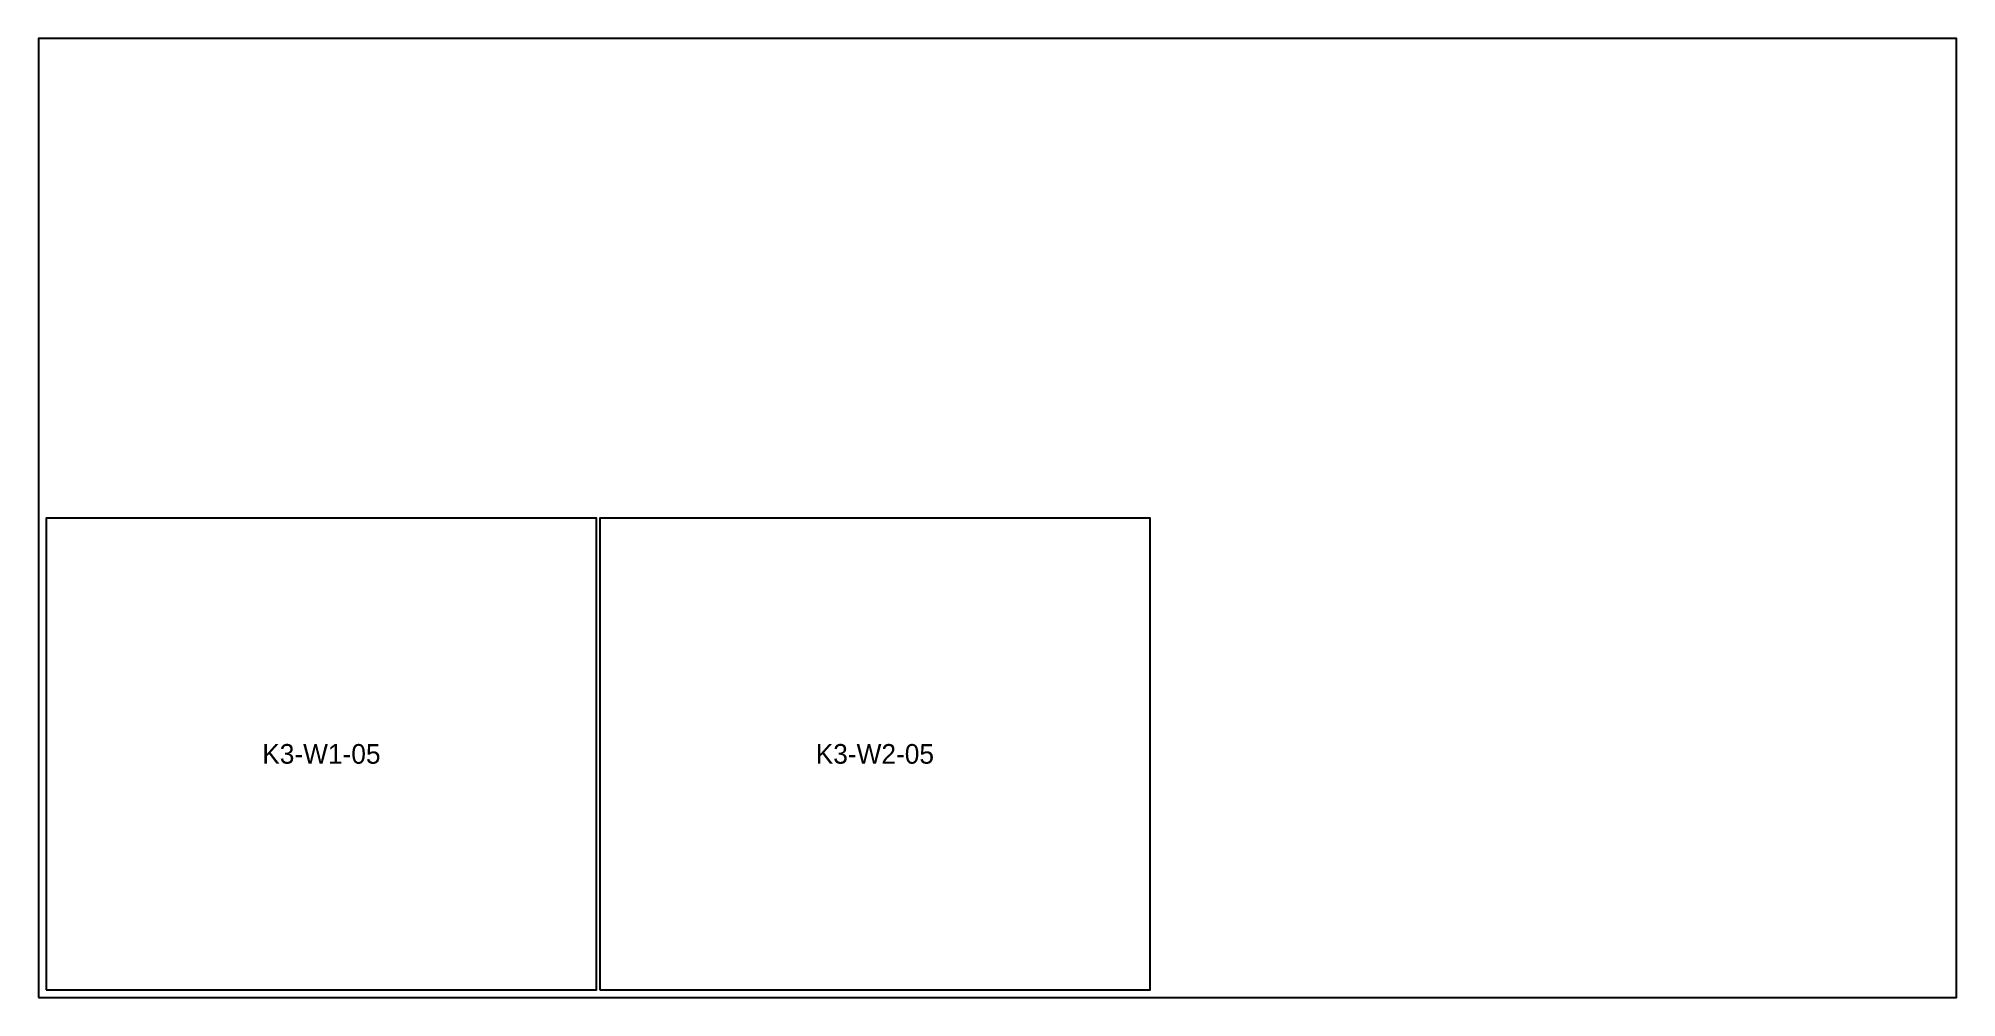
# Model space of a CAD drawing. Header units: millimetres. Extents: x 0 to 2440, y 0 to 1220.
import ezdxf
from ezdxf.enums import TextEntityAlignment as Align

# ---------------------------------------------------------------- set-up
doc = ezdxf.new("R2010")
doc.units = ezdxf.units.MM

msp = doc.modelspace()

# ---------------------------------------------------------------- linework, layer by layer
at = {"layer": 'CUT'}
for points in [[(10, 10), (710, 10), (710, 610), (10, 610)], [(714, 10), (1414, 10), (1414, 610), (714, 610)]]:
    msp.add_lwpolyline(points, close=True, dxfattribs=at)
at = {"layer": 'SHEET'}
msp.add_lwpolyline([(0, 0), (2440, 0), (2440, 1220), (0, 1220)], close=True, dxfattribs=at)

# ---------------------------------------------------------------- texts
at = {"layer": 'LABEL'}
for s, p in [('K3-W1-05', (360, 310)), ('K3-W2-05', (1064, 310))]:
    msp.add_text(s, height=25, dxfattribs=at).set_placement(p, align=Align.MIDDLE_CENTER)

doc.saveas('drawing.dxf')
